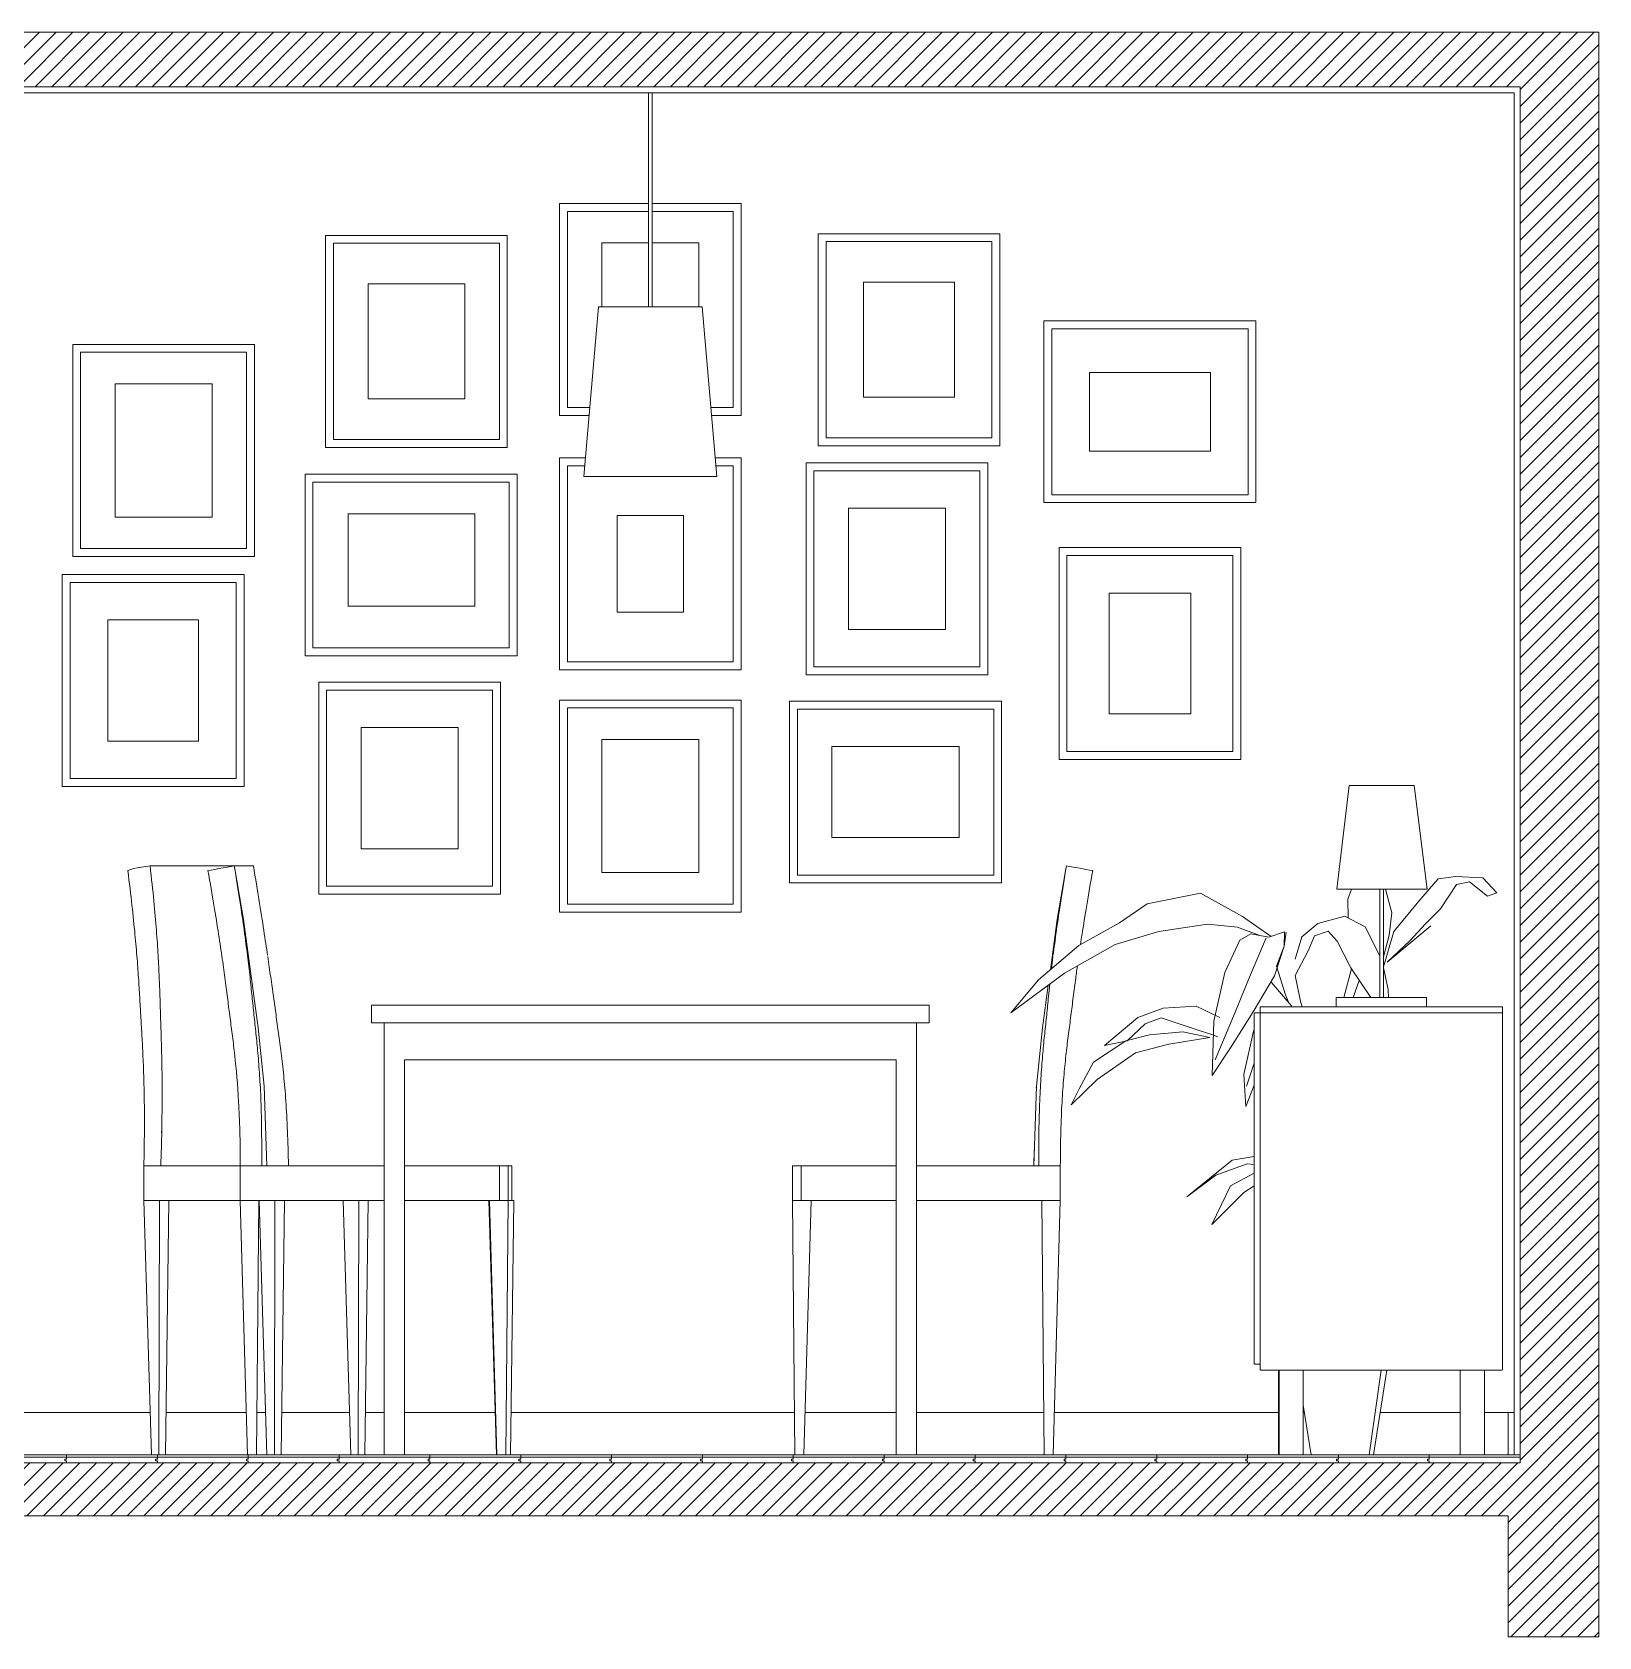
# Model space of a CAD drawing. Header units: centimetres. Extents: x -16179 to 12840, y -10704 to 3856.
# Drawn here: x -498.7 to -240, y 1248.6 to 1513.6 of the extents above; entities that cross this region are included whole.
import ezdxf

# ---------------------------------------------------------------- set-up
doc = ezdxf.new("R2010")
doc.units = ezdxf.units.CM
doc.header["$MEASUREMENT"] = 0
for name, color, linetype, lineweight in [('A-ELEV-MBE1_Num_Penna__14_Num_Penna__11_Num_Penna__9_Num_Penna__9_Num_Penna__9_Num_Penna__9_Num_Penna__9_Num_Penna__9_Num_Penna__10_Num_Penna__5', 5, 'Continuous', 18), ('A-ELEV-MBE1_Num_Penna__1_Num_Penna__4_Num_Penna__4_Num_Penna__4_Num_Penna__4_Num_Penna__4_Num_Penna__4_Num_Penna__4_Num_Penna__4_Num_Penna__4', 4, 'Continuous', 18), ('A-ELEV-MBE1_Num_Penna__7_Num_Penna__7_Num_Penna__7_Num_Penna__7_Num_Penna__7_Num_Penna__7_Num_Penna__7_Num_Penna__7_Num_Penna__7_Num_Penna__2', 2, 'Continuous', 18), ('A-ELEV-MBE1_Num_Penna__7_Num_Penna__7_Num_Penna__7_Num_Penna__7_Num_Penna__7_Num_Penna__7_Num_Penna__7_Num_Penna__7_Num_Penna__7_Num_Penna__7_Num_Penna__255', 255, 'Continuous', 18), ('A-FURN_Num_Penna__8_Num_Penna__8_Num_Penna__8_Num_Penna__8_Num_Penna__8_Num_Penna__8_Num_Penna__8_Num_Penna__8_Num_Penna__8_Num_Penna__6', 6, 'Continuous', 18), ('A-FURN_Num_Penna__8_Num_Penna__8_Num_Penna__8_Num_Penna__8_Num_Penna__8_Num_Penna__8_Num_Penna__8_Num_Penna__8_Num_Penna__8_Num_Penna__8_Num_Penna__253', 253, 'Continuous', 18), ('G-PLANOTM_Num_Penna__6_Num_Penna__6_Num_Penna__6', 6, 'Continuous', 18), ('IKE120015-t1_Num_Penna__251_Num_Penna__251', 251, 'Continuous', 18), ('IKE120015-t1_Num_Penna__251_Num_Penna__251_Num_Penna__251_Num_Penna__251_Num_Penna__251_Num_Penna__251_Num_Penna__251_Num_Penna__251_Num_Penna__251_Num_Penna__251_Num_Penna__253', 253, 'Continuous', 18), ('IKE120015-t1_Num_Penna__251_Num_Penna__251_Num_Penna__251_Num_Penna__251_Num_Penna__251_Num_Penna__251_Num_Penna__251_Num_Penna__251_Num_Penna__251_Num_Penna__251_Num_Penna__254', 254, 'Continuous', 18)]:
    doc.layers.add(name, color=color, linetype=linetype, lineweight=lineweight)
doc.layers.add('PIANTE_Num_Penna__5_Num_Penna__9_Num_Penna__10', color=7, linetype='Continuous', lineweight=18, true_color=0x136734)

msp = doc.modelspace()

# ---------------------------------------------------------------- hatches: boundary and pattern name
at = {"layer": 'A-ELEV-MBE1_Num_Penna__7_Num_Penna__7_Num_Penna__7_Num_Penna__7_Num_Penna__7_Num_Penna__7_Num_Penna__7_Num_Penna__7_Num_Penna__7_Num_Penna__2', "linetype": 'Continuous', "lineweight": 18}
h = msp.add_hatch(dxfattribs=at)
h.set_pattern_fill('ANSI31', color=2, scale=100, style=0, pattern_type=2)
h.set_pattern_definition([(45, (-2294.1128, 365.6493), (-1.3801623, 1.3801623), [])])
h.paths.add_polyline_path([(-738.96, 1268.58), (-554.04, 1268.58), (-554.04, 1248.58), (-540.04, 1248.58), (-540.04, 1268.58), (-255.04, 1268.58), (-255.04, 1248.58), (-240.04, 1248.58), (-240.04, 1513.58), (-738.95, 1513.6), (-738.95, 1504.58), (-253.04, 1504.58), (-253.04, 1277.35), (-738.96, 1277.35)])

# ---------------------------------------------------------------- linework, layer by layer
at = {"layer": 'A-ELEV-MBE1_Num_Penna__14_Num_Penna__11_Num_Penna__9_Num_Penna__9_Num_Penna__9_Num_Penna__9_Num_Penna__9_Num_Penna__9_Num_Penna__10_Num_Penna__5', "color": 5, "linetype": 'Continuous', "lineweight": 18}
for p, q in [((-633.46, 1285.65), (-479.23, 1285.65)), ((-476.61, 1285.65), (-463.35, 1285.65)), ((-461.61, 1285.65), (-460.15, 1285.65)), ((-457.53, 1285.65), (-446.32, 1285.65)), ((-443.7, 1285.65), (-440.57, 1285.65)), ((-437.24, 1285.65), (-422.25, 1285.65)), ((-419.63, 1285.65), (-372.84, 1285.65)), ((-371.1, 1285.65), (-356.06, 1285.65)), ((-352.73, 1285.65), (-331.69, 1285.65)), ((-329.95, 1285.65), (-292.96, 1285.65)), ((-288.85, 1285.65), (-288.65, 1285.65)), ((-276.17, 1285.65), (-262.94, 1285.65)), ((-258.94, 1285.65), (-254.04, 1285.65)), ((-255.04, 1285.65), (-255.04, 1278.65)), ((-493.04, 1278.65), (-508.04, 1278.65)), ((-493.04, 1278.25), (-508.04, 1278.25)), ((-493.34, 1277.95), (-493.34, 1277.65)), ((-493.04, 1277.95), (-493.34, 1277.95)), ((-493.04, 1277.95), (-493.34, 1277.95)), ((-493.34, 1277.95), (-493.34, 1277.65)), ((-493.04, 1277.65), (-493.34, 1277.65)), ((-493.04, 1277.65), (-493.34, 1277.65)), ((-478.04, 1278.65), (-493.04, 1278.65)), ((-493.04, 1278.65), (-493.04, 1277.95)), ((-493.04, 1278.65), (-493.04, 1277.95)), ((-478.04, 1278.25), (-493.04, 1278.25)), ((-493.04, 1277.65), (-493.04, 1277.35)), ((-493.04, 1277.65), (-493.04, 1277.35)), ((-478.34, 1277.95), (-478.34, 1277.65)), ((-478.04, 1277.95), (-478.34, 1277.95)), ((-478.04, 1277.95), (-478.34, 1277.95)), ((-478.34, 1277.95), (-478.34, 1277.65)), ((-478.04, 1277.65), (-478.34, 1277.65)), ((-478.04, 1277.65), (-478.34, 1277.65)), ((-463.04, 1278.65), (-478.04, 1278.65)), ((-478.04, 1278.65), (-478.04, 1277.95)), ((-478.04, 1278.65), (-478.04, 1277.95)), ((-463.04, 1278.25), (-478.04, 1278.25)), ((-478.04, 1277.65), (-478.04, 1277.35)), ((-478.04, 1277.65), (-478.04, 1277.35)), ((-463.34, 1277.95), (-463.34, 1277.65)), ((-463.04, 1277.95), (-463.34, 1277.95)), ((-463.04, 1277.95), (-463.34, 1277.95)), ((-463.34, 1277.95), (-463.34, 1277.65)), ((-463.04, 1277.65), (-463.34, 1277.65)), ((-463.04, 1277.65), (-463.34, 1277.65)), ((-448.04, 1278.65), (-463.04, 1278.65)), ((-463.04, 1278.65), (-463.04, 1277.95)), ((-463.04, 1278.65), (-463.04, 1277.95)), ((-448.04, 1278.25), (-463.04, 1278.25)), ((-463.04, 1277.65), (-463.04, 1277.35)), ((-463.04, 1277.65), (-463.04, 1277.35)), ((-448.34, 1277.95), (-448.34, 1277.65)), ((-448.04, 1277.95), (-448.34, 1277.95)), ((-448.04, 1277.95), (-448.34, 1277.95)), ((-448.34, 1277.95), (-448.34, 1277.65)), ((-448.04, 1277.65), (-448.34, 1277.65)), ((-448.04, 1277.65), (-448.34, 1277.65)), ((-433.04, 1278.65), (-448.04, 1278.65)), ((-448.04, 1278.65), (-448.04, 1277.95)), ((-448.04, 1278.65), (-448.04, 1277.95)), ((-433.04, 1278.25), (-448.04, 1278.25)), ((-448.04, 1277.65), (-448.04, 1277.35)), ((-448.04, 1277.65), (-448.04, 1277.35)), ((-433.34, 1277.95), (-433.34, 1277.65)), ((-433.04, 1277.95), (-433.34, 1277.95)), ((-433.04, 1277.95), (-433.34, 1277.95)), ((-433.34, 1277.95), (-433.34, 1277.65)), ((-433.04, 1277.65), (-433.34, 1277.65)), ((-433.04, 1277.65), (-433.34, 1277.65)), ((-418.04, 1278.65), (-433.04, 1278.65)), ((-433.04, 1278.65), (-433.04, 1277.95)), ((-433.04, 1278.65), (-433.04, 1277.95)), ((-418.04, 1278.25), (-433.04, 1278.25)), ((-433.04, 1277.65), (-433.04, 1277.35)), ((-433.04, 1277.65), (-433.04, 1277.35)), ((-418.34, 1277.95), (-418.34, 1277.65)), ((-418.04, 1277.95), (-418.34, 1277.95)), ((-418.04, 1277.95), (-418.34, 1277.95)), ((-418.34, 1277.95), (-418.34, 1277.65)), ((-418.04, 1277.65), (-418.34, 1277.65)), ((-418.04, 1277.65), (-418.34, 1277.65)), ((-403.04, 1278.65), (-418.04, 1278.65)), ((-418.04, 1278.65), (-418.04, 1277.95)), ((-418.04, 1278.65), (-418.04, 1277.95)), ((-403.04, 1278.25), (-418.04, 1278.25)), ((-418.04, 1277.65), (-418.04, 1277.35)), ((-418.04, 1277.65), (-418.04, 1277.35)), ((-403.34, 1277.95), (-403.34, 1277.65)), ((-403.04, 1277.95), (-403.34, 1277.95)), ((-403.04, 1277.95), (-403.34, 1277.95)), ((-403.34, 1277.95), (-403.34, 1277.65)), ((-403.04, 1277.65), (-403.34, 1277.65)), ((-403.04, 1277.65), (-403.34, 1277.65)), ((-388.04, 1278.65), (-403.04, 1278.65)), ((-403.04, 1278.65), (-403.04, 1277.95)), ((-403.04, 1278.65), (-403.04, 1277.95)), ((-388.04, 1278.25), (-403.04, 1278.25)), ((-403.04, 1277.65), (-403.04, 1277.35)), ((-403.04, 1277.65), (-403.04, 1277.35)), ((-388.34, 1277.95), (-388.34, 1277.65)), ((-388.04, 1277.95), (-388.34, 1277.95)), ((-388.04, 1277.95), (-388.34, 1277.95)), ((-388.34, 1277.95), (-388.34, 1277.65)), ((-388.04, 1277.65), (-388.34, 1277.65)), ((-388.04, 1277.65), (-388.34, 1277.65)), ((-373.04, 1278.65), (-388.04, 1278.65)), ((-388.04, 1278.65), (-388.04, 1277.95)), ((-388.04, 1278.65), (-388.04, 1277.95)), ((-373.04, 1278.25), (-388.04, 1278.25)), ((-388.04, 1277.65), (-388.04, 1277.35)), ((-388.04, 1277.65), (-388.04, 1277.35)), ((-373.34, 1277.95), (-373.34, 1277.65)), ((-373.04, 1277.95), (-373.34, 1277.95)), ((-373.04, 1277.95), (-373.34, 1277.95)), ((-373.34, 1277.95), (-373.34, 1277.65)), ((-373.04, 1277.65), (-373.34, 1277.65)), ((-373.04, 1277.65), (-373.34, 1277.65)), ((-358.04, 1278.65), (-373.04, 1278.65)), ((-373.04, 1278.65), (-373.04, 1277.95)), ((-373.04, 1278.65), (-373.04, 1277.95)), ((-358.04, 1278.25), (-373.04, 1278.25)), ((-373.04, 1277.65), (-373.04, 1277.35)), ((-373.04, 1277.65), (-373.04, 1277.35)), ((-358.34, 1277.95), (-358.34, 1277.65)), ((-358.04, 1277.95), (-358.34, 1277.95)), ((-358.04, 1277.95), (-358.34, 1277.95)), ((-358.34, 1277.95), (-358.34, 1277.65)), ((-358.04, 1277.65), (-358.34, 1277.65)), ((-358.04, 1277.65), (-358.34, 1277.65)), ((-343.04, 1278.65), (-358.04, 1278.65)), ((-358.04, 1278.65), (-358.04, 1277.95)), ((-358.04, 1278.65), (-358.04, 1277.95)), ((-343.04, 1278.25), (-358.04, 1278.25)), ((-358.04, 1277.65), (-358.04, 1277.35)), ((-358.04, 1277.65), (-358.04, 1277.35)), ((-343.34, 1277.95), (-343.34, 1277.65)), ((-343.04, 1277.95), (-343.34, 1277.95)), ((-343.04, 1277.95), (-343.34, 1277.95)), ((-343.34, 1277.95), (-343.34, 1277.65)), ((-343.04, 1277.65), (-343.34, 1277.65)), ((-343.04, 1277.65), (-343.34, 1277.65)), ((-328.04, 1278.65), (-343.04, 1278.65)), ((-343.04, 1278.65), (-343.04, 1277.95)), ((-343.04, 1278.65), (-343.04, 1277.95)), ((-328.04, 1278.25), (-343.04, 1278.25)), ((-343.04, 1277.65), (-343.04, 1277.35)), ((-343.04, 1277.65), (-343.04, 1277.35)), ((-328.34, 1277.95), (-328.34, 1277.65)), ((-328.04, 1277.95), (-328.34, 1277.95)), ((-328.04, 1277.95), (-328.34, 1277.95)), ((-328.34, 1277.95), (-328.34, 1277.65)), ((-328.04, 1277.65), (-328.34, 1277.65)), ((-328.04, 1277.65), (-328.34, 1277.65)), ((-313.04, 1278.65), (-328.04, 1278.65)), ((-328.04, 1278.65), (-328.04, 1277.95)), ((-328.04, 1278.65), (-328.04, 1277.95)), ((-313.04, 1278.25), (-328.04, 1278.25)), ((-328.04, 1277.65), (-328.04, 1277.35)), ((-328.04, 1277.65), (-328.04, 1277.35)), ((-313.34, 1277.95), (-313.34, 1277.65)), ((-313.04, 1277.95), (-313.34, 1277.95)), ((-313.04, 1277.95), (-313.34, 1277.95)), ((-313.34, 1277.95), (-313.34, 1277.65)), ((-313.04, 1277.65), (-313.34, 1277.65)), ((-313.04, 1277.65), (-313.34, 1277.65)), ((-298.04, 1278.65), (-313.04, 1278.65)), ((-313.04, 1278.65), (-313.04, 1277.95)), ((-313.04, 1278.65), (-313.04, 1277.95)), ((-298.04, 1278.25), (-313.04, 1278.25)), ((-313.04, 1277.65), (-313.04, 1277.35)), ((-313.04, 1277.65), (-313.04, 1277.35)), ((-298.34, 1277.95), (-298.34, 1277.65)), ((-298.04, 1277.95), (-298.34, 1277.95)), ((-298.04, 1277.95), (-298.34, 1277.95)), ((-298.34, 1277.95), (-298.34, 1277.65)), ((-298.04, 1277.65), (-298.34, 1277.65)), ((-298.04, 1277.65), (-298.34, 1277.65)), ((-283.04, 1278.65), (-298.04, 1278.65)), ((-298.04, 1278.65), (-298.04, 1277.95)), ((-298.04, 1278.65), (-298.04, 1277.95)), ((-283.04, 1278.25), (-298.04, 1278.25)), ((-298.04, 1277.65), (-298.04, 1277.35)), ((-298.04, 1277.65), (-298.04, 1277.35)), ((-283.34, 1277.95), (-283.34, 1277.65)), ((-283.04, 1277.95), (-283.34, 1277.95)), ((-283.04, 1277.95), (-283.34, 1277.95)), ((-283.34, 1277.95), (-283.34, 1277.65)), ((-283.04, 1277.65), (-283.34, 1277.65)), ((-283.04, 1277.65), (-283.34, 1277.65)), ((-268.04, 1278.65), (-283.04, 1278.65)), ((-283.04, 1278.65), (-283.04, 1277.95)), ((-268.04, 1278.25), (-283.04, 1278.25)), ((-283.04, 1277.65), (-283.04, 1277.35)), ((-268.34, 1277.95), (-268.34, 1277.65)), ((-268.04, 1277.95), (-268.34, 1277.95)), ((-268.04, 1277.95), (-268.34, 1277.95)), ((-268.34, 1277.95), (-268.34, 1277.65)), ((-268.04, 1277.65), (-268.34, 1277.65)), ((-268.04, 1277.65), (-268.34, 1277.65)), ((-253.04, 1278.65), (-268.04, 1278.65)), ((-268.04, 1278.65), (-268.04, 1277.95)), ((-268.04, 1278.65), (-268.04, 1277.95)), ((-253.04, 1278.25), (-268.04, 1278.25)), ((-268.04, 1277.65), (-268.04, 1277.35)), ((-268.04, 1277.65), (-268.04, 1277.35)), ((-493.04, 1277.35), (-508.04, 1277.35)), ((-478.04, 1277.35), (-493.04, 1277.35)), ((-463.04, 1277.35), (-478.04, 1277.35)), ((-448.04, 1277.35), (-463.04, 1277.35)), ((-433.04, 1277.35), (-448.04, 1277.35)), ((-418.04, 1277.35), (-433.04, 1277.35)), ((-403.04, 1277.35), (-418.04, 1277.35)), ((-388.04, 1277.35), (-403.04, 1277.35)), ((-373.04, 1277.35), (-388.04, 1277.35)), ((-358.04, 1277.35), (-373.04, 1277.35)), ((-343.04, 1277.35), (-358.04, 1277.35)), ((-328.04, 1277.35), (-343.04, 1277.35)), ((-313.04, 1277.35), (-328.04, 1277.35)), ((-298.04, 1277.35), (-313.04, 1277.35)), ((-283.04, 1277.35), (-298.04, 1277.35)), ((-268.04, 1277.35), (-283.04, 1277.35)), ((-253.04, 1277.35), (-268.04, 1277.35))]:
    msp.add_line(p, q, dxfattribs=at)
at = {"layer": 'A-ELEV-MBE1_Num_Penna__14_Num_Penna__11_Num_Penna__9_Num_Penna__9_Num_Penna__9_Num_Penna__9_Num_Penna__9_Num_Penna__9_Num_Penna__10_Num_Penna__5', "color": 5, "linetype": 'Continuous', "lineweight": 18, "flags": 128}
for points in [[(-275.59, 1359.24), (-273.9, 1365.07), (-269.79, 1370.09), (-266.59, 1373.76), (-263.65, 1374.15), (-259.18, 1373.96), (-256.89, 1371.48), (-258.46, 1370.88), (-261.38, 1373.25), (-263.55, 1372.81), (-266.17, 1368.81), (-268.65, 1366.34), (-271.19, 1363.61), (-274.99, 1360.02), (-267.8, 1366.02)], [(-294.17, 1364.24), (-298.89, 1367.57), (-305.83, 1371.41), (-314.63, 1369.65), (-319.18, 1366.48), (-325.93, 1362.74), (-332.54, 1357.09), (-337.15, 1351.63), (-328.27, 1358.17), (-319.89, 1362.94), (-312.7, 1365.08), (-304.64, 1366.3), (-299.69, 1365.81), (-296.02, 1364.4)], [(-281.41, 1367.31), (-281.47, 1370.39), (-280.9, 1372.05)], [(-275.29, 1372.05), (-274.22, 1368.16), (-274.66, 1364.46), (-275.59, 1360.87)], [(-290.2, 1360.5), (-289.09, 1364.21), (-286.44, 1366.37), (-282, 1367.62), (-278.61, 1365.83), (-276.22, 1361.03)], [(-291.26, 1353.31), (-291.78, 1354.6), (-293.28, 1359.37), (-291.99, 1362.65), (-291.96, 1365), (-294.53, 1364.12), (-297.49, 1364.67), (-299.32, 1363.63), (-301.82, 1358.29), (-303.62, 1350.27), (-303.88, 1341.3), (-300.86, 1345.88), (-297.1, 1351.82), (-293.58, 1357.76), (-291.99, 1362.65), (-291.69, 1364.94)], [(-277.72, 1354.17), (-281.02, 1359.08), (-283.27, 1363.47), (-284.74, 1365.13), (-286.98, 1364.35), (-288.04, 1361.88), (-290.16, 1357.82), (-289.31, 1353.56), (-289.05, 1352.65)], [(-294.96, 1364.04), (-297.71, 1357.52), (-300.12, 1351.77), (-303.42, 1343.89)], [(-282.13, 1354.17), (-280.89, 1358.89)], [(-280.59, 1354.17), (-279.62, 1357)], [(-275.59, 1359.08), (-274.84, 1355.49), (-274.78, 1354.17)], [(-302.63, 1350.89), (-306.52, 1352.76), (-311.98, 1352.4), (-316.15, 1350.89), (-321.69, 1346.26), (-317.93, 1347), (-314.96, 1349.83), (-312.29, 1350.79), (-307.03, 1349.04), (-303.82, 1348.01), (-302.98, 1347.69)], [(-296.95, 1339.67), (-298.34, 1336.19), (-298.68, 1341.46), (-297.05, 1348.63), (-296.95, 1348.76)], [(-296.95, 1343.34), (-298.23, 1339.55)], [(-296.95, 1326.62), (-298.09, 1326.69), (-303.26, 1324.85), (-308.06, 1321.25), (-300.61, 1327.32), (-296.95, 1327.93)], [(-296.95, 1323.1), (-298.68, 1321.98), (-303.96, 1316.69), (-300.88, 1323.05), (-296.95, 1325.16)]]:
    msp.add_lwpolyline(points, dxfattribs=at)
msp.add_lwpolyline([(-304.25, 1347.57), (-308.73, 1348.5), (-314.26, 1348), (-318.17, 1347), (-323.48, 1343.48), (-325.85, 1339.07), (-327.15, 1336.43), (-322.86, 1340.63), (-316.56, 1345.01), (-311.04, 1346.45)], close=True, dxfattribs=at)
at = {"layer": 'A-ELEV-MBE1_Num_Penna__1_Num_Penna__4_Num_Penna__4_Num_Penna__4_Num_Penna__4_Num_Penna__4_Num_Penna__4_Num_Penna__4_Num_Penna__4_Num_Penna__4', "color": 4, "linetype": 'Continuous', "lineweight": 18}
for p, q in [((-283.04, 1278.65), (-283.04, 1277.95)), ((-283.04, 1277.65), (-283.04, 1277.35)), ((-253.04, 1278.65), (-253.04, 1277.95)), ((-253.04, 1277.65), (-253.04, 1277.35))]:
    msp.add_line(p, q, dxfattribs=at)
at = {"layer": 'A-ELEV-MBE1_Num_Penna__7_Num_Penna__7_Num_Penna__7_Num_Penna__7_Num_Penna__7_Num_Penna__7_Num_Penna__7_Num_Penna__7_Num_Penna__7_Num_Penna__7_Num_Penna__255', "color": 255, "linetype": 'Continuous', "lineweight": 18}
for p, q in [((-738.96, 1513.6), (-240.04, 1513.58)), ((-240.04, 1513.58), (-240.04, 1478.58)), ((-253.04, 1504.58), (-738.96, 1504.58)), ((-253.04, 1504.58), (-253.04, 1277.35)), ((-540.04, 1268.58), (-255.04, 1268.58))]:
    msp.add_line(p, q, dxfattribs=at)
at = {"layer": 'A-ELEV-MBE1_Num_Penna__7_Num_Penna__7_Num_Penna__7_Num_Penna__7_Num_Penna__7_Num_Penna__7_Num_Penna__7_Num_Penna__7_Num_Penna__7_Num_Penna__7_Num_Penna__255', "color": 255, "linetype": 'Continuous', "lineweight": 18, "flags": 128}
msp.add_lwpolyline([(-255.04, 1268.58), (-255.04, 1248.58), (-240.04, 1248.58), (-240.04, 1478.58)], dxfattribs=at)
at = {"layer": 'A-FURN_Num_Penna__8_Num_Penna__8_Num_Penna__8_Num_Penna__8_Num_Penna__8_Num_Penna__8_Num_Penna__8_Num_Penna__8_Num_Penna__8_Num_Penna__6', "color": 6, "linetype": 'Continuous', "lineweight": 18}
for p, q in [((-254.04, 1503.58), (-554.04, 1503.58)), ((-254.04, 1503.58), (-254.04, 1278.65)), ((-481.9, 1375.45), (-481.31, 1375.58)), ((-481.31, 1375.58), (-480.64, 1375.7)), ((-480.64, 1375.7), (-479.93, 1375.81)), ((-479.93, 1375.81), (-479.23, 1375.9)), ((-479.23, 1375.9), (-462.18, 1375.9)), ((-467.17, 1375.58), (-466.48, 1375.7)), ((-466.48, 1375.7), (-465.86, 1375.81)), ((-465.86, 1375.81), (-465.34, 1375.9)), ((-327.95, 1375.9), (-327.43, 1375.81)), ((-325.43, 1375.45), (-324.75, 1375.33)), ((-324.75, 1375.33), (-324.13, 1375.22)), ((-442.68, 1352.89), (-350.62, 1352.89)), ((-442.68, 1350), (-442.68, 1352.89)), ((-296.05, 1351.65), (-296.85, 1351.65)), ((-295.95, 1351.75), (-295.95, 1352.55)), ((-295.85, 1352.65), (-256.05, 1352.65)), ((-295.85, 1351.65), (-256.05, 1351.65)), ((-255.95, 1352.55), (-255.95, 1351.75)), ((-350.62, 1350), (-442.68, 1350)), ((-440.57, 1278.65), (-440.57, 1350)), ((-352.73, 1278.65), (-352.73, 1350)), ((-296.95, 1293.75), (-296.95, 1351.55)), ((-295.95, 1292.75), (-295.95, 1351.55)), ((-255.95, 1351.55), (-255.95, 1292.75)), ((-437.24, 1343.89), (-356.06, 1343.89)), ((-437.24, 1343.89), (-437.24, 1278.65)), ((-356.06, 1278.65), (-356.06, 1343.89)), ((-480.26, 1326.35), (-477.47, 1326.35)), ((-480.26, 1326.35), (-480.26, 1320.65)), ((-477.47, 1326.35), (-464.34, 1326.35)), ((-464.34, 1320.65), (-464.34, 1326.37)), ((-464.34, 1326.35), (-463.79, 1326.35)), ((-463.79, 1326.35), (-461.94, 1326.35)), ((-461.94, 1326.35), (-440.57, 1326.35)), ((-437.24, 1326.35), (-421.55, 1326.35)), ((-421.55, 1326.35), (-421.25, 1326.35)), ((-421.55, 1326.35), (-421.55, 1320.65)), ((-421.25, 1326.35), (-420.95, 1326.35)), ((-420.95, 1326.35), (-420.69, 1326.35)), ((-420.69, 1326.35), (-420.46, 1326.35)), ((-420.46, 1326.35), (-420.29, 1326.35)), ((-420.29, 1326.35), (-420.18, 1326.35)), ((-420.18, 1326.35), (-420.14, 1326.35)), ((-420.14, 1320.65), (-420.14, 1326.35)), ((-420.14, 1326.35), (-419.7, 1326.35)), ((-419.7, 1326.35), (-419.57, 1326.35)), ((-419.57, 1326.35), (-419.51, 1326.35)), ((-419.51, 1320.65), (-419.51, 1326.35)), ((-373.16, 1326.35), (-373.16, 1320.65)), ((-373.16, 1326.35), (-373.12, 1326.35)), ((-373.12, 1326.35), (-373.01, 1326.35)), ((-373.01, 1326.35), (-372.84, 1326.35)), ((-372.84, 1326.35), (-372.61, 1326.35)), ((-372.61, 1326.35), (-372.34, 1326.35)), ((-372.34, 1326.35), (-372.05, 1326.35)), ((-372.05, 1326.35), (-371.75, 1326.35)), ((-371.75, 1326.35), (-356.06, 1326.35)), ((-371.75, 1320.65), (-371.75, 1326.35)), ((-352.73, 1326.35), (-331.22, 1326.35)), ((-331.22, 1326.35), (-328.96, 1326.35)), ((-328.96, 1326.37), (-328.96, 1320.65)), ((-464.34, 1320.65), (-480.26, 1320.65)), ((-480.26, 1320.65), (-479.03, 1278.65)), ((-477.69, 1320.65), (-477.77, 1278.65)), ((-476.12, 1320.65), (-476.71, 1278.65)), ((-440.57, 1320.65), (-464.34, 1320.65)), ((-464.34, 1320.65), (-463.15, 1278.65)), ((-461.3, 1320.65), (-461.67, 1278.65)), ((-461.21, 1320.65), (-459.94, 1278.65)), ((-458.69, 1278.65), (-458.64, 1320.65)), ((-457.62, 1278.65), (-457.07, 1320.65)), ((-447.35, 1320.65), (-446.11, 1278.65)), ((-444.77, 1320.65), (-444.86, 1278.65)), ((-443.21, 1320.65), (-443.79, 1278.65)), ((-423.18, 1320.65), (-437.24, 1320.65)), ((-423.31, 1320.65), (-422.04, 1278.65)), ((-421.55, 1320.65), (-423.18, 1320.65)), ((-423.18, 1320.65), (-422, 1278.65)), ((-421.25, 1320.65), (-421.55, 1320.65)), ((-420.95, 1320.65), (-421.25, 1320.65)), ((-420.69, 1320.65), (-420.95, 1320.65)), ((-420.69, 1320.65), (-420.14, 1320.65)), ((-420.14, 1320.65), (-420.52, 1278.65)), ((-419.7, 1320.65), (-420.14, 1320.65)), ((-420.14, 1320.65), (-419.7, 1320.65)), ((-419.72, 1278.65), (-419.17, 1320.65)), ((-419.7, 1320.65), (-419.17, 1320.65)), ((-373.16, 1320.65), (-372.61, 1320.65)), ((-372.78, 1278.65), (-373.16, 1320.65)), ((-372.34, 1320.65), (-372.61, 1320.65)), ((-372.05, 1320.65), (-372.34, 1320.65)), ((-371.75, 1320.65), (-372.05, 1320.65)), ((-370.12, 1320.65), (-371.75, 1320.65)), ((-371.3, 1278.65), (-370.11, 1320.65)), ((-356.06, 1320.65), (-370.11, 1320.65)), ((-328.96, 1320.65), (-352.73, 1320.65)), ((-331.63, 1278.65), (-332, 1320.65)), ((-330.14, 1278.65), (-328.96, 1320.65)), ((-296.85, 1293.65), (-296.85, 1293.65)), ((-296.05, 1293.65), (-296.85, 1293.65)), ((-296.05, 1293.65), (-296.05, 1293.65)), ((-295.95, 1292.75), (-295.95, 1293.55)), ((-295.85, 1292.65), (-295.85, 1292.65)), ((-256.05, 1292.65), (-295.85, 1292.65)), ((-295.85, 1292.65), (-295.85, 1292.65)), ((-295.85, 1292.65), (-295.85, 1292.65)), ((-292.96, 1278.65), (-292.96, 1292.65)), ((-292.85, 1278.65), (-292.85, 1292.65)), ((-288.85, 1292.65), (-288.85, 1278.65)), ((-262.94, 1278.65), (-262.94, 1292.65)), ((-258.94, 1292.65), (-258.94, 1278.65)), ((-256.85, 1292.65), (-256.85, 1292.65))]:
    msp.add_line(p, q, dxfattribs=at)
at = {"layer": 'A-FURN_Num_Penna__8_Num_Penna__8_Num_Penna__8_Num_Penna__8_Num_Penna__8_Num_Penna__8_Num_Penna__8_Num_Penna__8_Num_Penna__8_Num_Penna__6', "color": 6, "linetype": 'Continuous', "lineweight": 18, "flags": 128}
for points in [[(-482.39, 1375.33), (-481.9, 1375.45)], [(-468.55, 1375.33), (-467.87, 1375.45)], [(-467.87, 1375.45), (-467.17, 1375.58)], [(-459.94, 1326.35), (-460.38, 1339.55), (-461.38, 1349.16), (-463.84, 1367.05), (-465.2, 1375.08), (-465.34, 1375.9)], [(-330.6, 1358.75), (-329.46, 1367.05), (-328.1, 1375.08), (-327.95, 1375.9)], [(-329.12, 1369.02), (-328.1, 1375.08), (-327.95, 1375.9)], [(-327.43, 1375.81), (-326.81, 1375.7)], [(-326.81, 1375.7), (-326.13, 1375.58), (-325.43, 1375.45)], [(-482.91, 1375.13), (-482.73, 1375.22), (-482.39, 1375.33)], [(-469.69, 1375.13), (-469.17, 1375.22)], [(-469.17, 1375.22), (-468.55, 1375.33)], [(-324.13, 1375.22), (-323.61, 1375.13)], [(-333.35, 1326.35), (-332.92, 1339.55), (-331.92, 1349.16), (-330.95, 1356.19)]]:
    msp.add_lwpolyline(points, dxfattribs=at)
at = {"layer": 'A-FURN_Num_Penna__8_Num_Penna__8_Num_Penna__8_Num_Penna__8_Num_Penna__8_Num_Penna__8_Num_Penna__8_Num_Penna__8_Num_Penna__8_Num_Penna__6', "color": 6, "linetype": 'Continuous', "lineweight": 18}
for centre, radius, start, end in [((-296.85, 1351.55), 0.1, 90, 180), ((-296.05, 1351.55), 0.1, 0, 90), ((-295.85, 1352.55), 0.1, 90, 180), ((-295.85, 1351.75), 0.1, 180, 270), ((-295.85, 1351.55), 0.1, 90, 180), ((-256.06, 1352.55), 0.104, 357.8481, 87.8464), ((-256.06, 1351.75), 0.104, 272.1536, 2.1519), ((-256.06, 1351.55), 0.104, 357.8481, 87.8464), ((-296.85, 1293.75), 0.1, 180, 270), ((-296.05, 1293.75), 0.1, 270, 0), ((-295.84, 1292.76), 0.113, 186.2498, 263.7411), ((-256.85, 1292.75), 0.1, 255, 270), ((-256.06, 1292.76), 0.108, 274.0331, 4.0331)]:
    msp.add_arc(centre, radius, start, end, dxfattribs=at)
for points in [[(-479.23, 1375.9), (-479, 1373.8), (-478.79, 1371.89), (-478.62, 1370.13)], [(-465.34, 1375.9), (-464.99, 1373.8), (-464.69, 1371.89), (-464.42, 1370.13)], [(-461.23, 1370.13), (-461.51, 1371.89), (-461.83, 1373.8), (-462.18, 1375.9)], [(-328.88, 1370.13), (-328.61, 1371.89), (-328.3, 1373.8), (-327.95, 1375.9)], [(-478.62, 1370.13), (-478.45, 1368.37), (-478.31, 1366.76), (-478.2, 1365.27)], [(-464.42, 1370.13), (-464.15, 1368.37), (-463.91, 1366.76), (-463.7, 1365.27)], [(-460.47, 1365.27), (-460.7, 1366.76), (-460.98, 1368.54), (-461.28, 1370.38)], [(-329.59, 1365.27), (-329.39, 1366.76), (-329.11, 1368.54), (-328.82, 1370.38)], [(-478.2, 1365.27), (-478.08, 1363.78), (-477.99, 1362.42), (-477.91, 1361.14)], [(-463.7, 1365.27), (-463.5, 1363.78), (-463.32, 1362.42), (-463.16, 1361.14)], [(-459.85, 1361.14), (-460.03, 1362.42), (-460.22, 1363.68), (-460.47, 1365.27)], [(-330.9, 1354.34), (-330.83, 1355), (-330.75, 1355.69), (-330.68, 1356.4)], [(-461.44, 1344.97), (-461.34, 1343.82), (-461.25, 1342.57), (-461.16, 1341.3)], [(-332.14, 1341.3), (-332.05, 1342.61), (-331.96, 1343.82), (-331.85, 1344.97)], [(-461.16, 1341.3), (-461.07, 1340), (-460.98, 1338.7), (-460.94, 1337.07)], [(-332.36, 1337.07), (-332.3, 1338.6), (-332.22, 1340), (-332.14, 1341.3)], [(-477.25, 1337.07), (-477.25, 1335.55), (-477.29, 1333.74), (-477.34, 1331.85)], [(-460.94, 1337.07), (-460.88, 1335.55), (-460.85, 1333.74), (-460.84, 1331.85)], [(-332.49, 1332.11), (-332.47, 1333.9), (-332.42, 1335.55), (-332.36, 1337.07)], [(-480.26, 1326.22), (-480.22, 1328.33), (-480.19, 1330.25), (-480.18, 1332.02)], [(-477.31, 1332.1), (-477.34, 1330.35), (-477.4, 1328.44), (-477.47, 1326.36)], [(-460.84, 1331.85), (-460.78, 1330.35), (-460.78, 1328.44), (-460.79, 1326.36)], [(-332.5, 1326.36), (-332.52, 1328.44), (-332.52, 1330.35), (-332.49, 1332.11)]]:
    msp.add_open_spline(points, degree=3, dxfattribs=at)
for points, knots in [([(-480.18, 1332.02), (-480.17, 1333.78), (-480.17, 1335.4), (-480.19, 1336.88), (-480.23, 1339.86), (-480.31, 1342.33), (-480.41, 1344.57), (-480.47, 1345.69), (-480.52, 1346.74), (-480.58, 1347.77), (-480.64, 1348.81), (-480.7, 1349.81), (-480.76, 1350.81), (-480.82, 1351.82), (-480.87, 1352.82), (-480.93, 1353.85), (-480.99, 1354.87), (-481.05, 1355.93), (-481.12, 1357.03), (-481.2, 1358.14), (-481.28, 1359.31), (-481.38, 1360.57), (-481.48, 1361.82), (-481.59, 1363.17), (-481.73, 1364.63), (-481.87, 1366.1), (-482.04, 1367.69), (-482.23, 1369.43), (-482.43, 1371.17), (-482.65, 1373.06), (-482.91, 1375.13)], [0, 0, 0, 0, 1, 1, 1, 2, 2, 2, 3, 3, 3, 4, 4, 4, 5, 5, 5, 6, 6, 6, 7, 7, 7, 8, 8, 8, 9, 9, 9, 10, 10, 10, 10]), ([(-464.34, 1326.37), (-464.35, 1330.52), (-464.46, 1333.94), (-464.62, 1336.88), (-464.79, 1339.86), (-465.01, 1342.33), (-465.26, 1344.57), (-465.38, 1345.69), (-465.51, 1346.74), (-465.64, 1347.77), (-465.77, 1348.81), (-465.9, 1349.81), (-466.03, 1350.81), (-466.16, 1351.82), (-466.29, 1352.82), (-466.42, 1353.85), (-466.55, 1354.87), (-466.69, 1355.93), (-466.84, 1357.03), (-466.98, 1358.14), (-467.14, 1359.31), (-467.32, 1360.57), (-467.5, 1361.82), (-467.7, 1363.17), (-467.93, 1364.63), (-468.15, 1366.1), (-468.41, 1367.69), (-468.7, 1369.43), (-468.99, 1371.17), (-469.32, 1373.06), (-469.69, 1375.13)], [0, 0, 0, 0, 1, 1, 1, 2, 2, 2, 3, 3, 3, 4, 4, 4, 5, 5, 5, 6, 6, 6, 7, 7, 7, 8, 8, 8, 9, 9, 9, 10, 10, 10, 10]), ([(-323.61, 1375.13), (-324.35, 1370.98), (-324.92, 1367.57), (-325.37, 1364.63), (-325.46, 1364.04), (-325.55, 1363.46), (-325.64, 1362.9)], [0, 0, 0, 0, 1, 1, 1, 2, 2, 2, 2]), ([(-477.91, 1361.14), (-477.84, 1359.86), (-477.78, 1358.68), (-477.73, 1357.55), (-477.68, 1356.43), (-477.65, 1355.37), (-477.61, 1354.33), (-477.58, 1353.3), (-477.55, 1352.3), (-477.52, 1351.3), (-477.49, 1350.3), (-477.46, 1349.29), (-477.42, 1348.24), (-477.39, 1347.2), (-477.35, 1346.12), (-477.33, 1344.97), (-477.3, 1343.81), (-477.28, 1342.58), (-477.26, 1341.3), (-477.24, 1340.02), (-477.23, 1338.71), (-477.25, 1337.07)], [0, 0, 0, 0, 1, 1, 1, 2, 2, 2, 3, 3, 3, 4, 4, 4, 5, 5, 5, 6, 6, 6, 7, 7, 7, 7]), ([(-463.16, 1361.14), (-463.01, 1359.87), (-462.87, 1358.68), (-462.74, 1357.56), (-462.62, 1356.43), (-462.51, 1355.37), (-462.4, 1354.34)], [0, 0, 0, 0, 1, 1, 1, 2, 2, 2, 2]), ([(-456.39, 1326.36), (-456.42, 1328.44), (-456.48, 1330.35), (-456.56, 1332.11), (-456.63, 1333.9), (-456.72, 1335.55), (-456.83, 1337.07), (-456.93, 1338.6), (-457.05, 1340), (-457.18, 1341.3), (-457.31, 1342.61), (-457.44, 1343.82), (-457.58, 1344.97), (-457.72, 1346.12), (-457.87, 1347.2), (-458.01, 1348.25), (-458.16, 1349.29), (-458.31, 1350.3), (-458.45, 1351.3), (-458.59, 1352.3), (-458.73, 1353.29), (-458.88, 1354.34), (-459.02, 1355.38), (-459.18, 1356.47), (-459.33, 1357.56), (-459.48, 1358.64), (-459.63, 1359.72), (-459.81, 1360.95)], [0, 0, 0, 0, 1, 1, 1, 2, 2, 2, 3, 3, 3, 4, 4, 4, 5, 5, 5, 6, 6, 6, 7, 7, 7, 8, 8, 8, 9, 9, 9, 9]), ([(-326.14, 1359.38), (-326.26, 1358.56), (-326.36, 1357.79), (-326.46, 1357.03), (-326.61, 1355.93), (-326.74, 1354.87), (-326.88, 1353.85), (-327.01, 1352.82), (-327.13, 1351.82), (-327.26, 1350.81), (-327.39, 1349.81), (-327.53, 1348.81), (-327.66, 1347.77), (-327.79, 1346.74), (-327.92, 1345.69), (-328.04, 1344.57), (-328.16, 1343.45), (-328.28, 1342.27), (-328.39, 1341), (-328.5, 1339.73), (-328.59, 1338.37), (-328.68, 1336.88), (-328.76, 1335.4), (-328.83, 1333.78), (-328.88, 1332.02), (-328.92, 1330.29), (-328.95, 1328.42), (-328.96, 1326.37)], [0, 0, 0, 0, 1, 1, 1, 2, 2, 2, 3, 3, 3, 4, 4, 4, 5, 5, 5, 6, 6, 6, 7, 7, 7, 8, 8, 8, 9, 9, 9, 9]), ([(-462.4, 1354.34), (-462.29, 1353.31), (-462.19, 1352.31), (-462.09, 1351.3), (-461.98, 1350.3), (-461.87, 1349.29), (-461.76, 1348.25), (-461.65, 1347.2), (-461.54, 1346.13), (-461.44, 1344.97)], [0, 0, 0, 0, 1, 1, 1, 2, 2, 2, 3, 3, 3, 3]), ([(-331.85, 1344.97), (-331.75, 1346.12), (-331.64, 1347.2), (-331.54, 1348.25), (-331.43, 1349.29), (-331.32, 1350.3), (-331.21, 1351.3), (-331.11, 1352.3), (-331.01, 1353.29), (-330.9, 1354.34)], [0, 0, 0, 0, 1, 1, 1, 2, 2, 2, 3, 3, 3, 3])]:
    msp.add_open_spline(points, degree=3, knots=knots, dxfattribs=at)
at = {"layer": 'A-FURN_Num_Penna__8_Num_Penna__8_Num_Penna__8_Num_Penna__8_Num_Penna__8_Num_Penna__8_Num_Penna__8_Num_Penna__8_Num_Penna__8_Num_Penna__8_Num_Penna__253', "color": 253, "linetype": 'Continuous', "lineweight": 18}
for p, q in [((-275.99, 1292.65), (-277.99, 1278.65)), ((-275.05, 1292.65), (-277.28, 1278.65)), ((-288.85, 1286.87), (-287.54, 1278.65))]:
    msp.add_line(p, q, dxfattribs=at)
at = {"layer": 'A-FURN_Num_Penna__8_Num_Penna__8_Num_Penna__8_Num_Penna__8_Num_Penna__8_Num_Penna__8_Num_Penna__8_Num_Penna__8_Num_Penna__8_Num_Penna__8_Num_Penna__253', "color": 253, "linetype": 'Continuous', "lineweight": 18, "flags": 128}
for points in [[(-396.97, 1468.24), (-396.33, 1468.24), (-396.33, 1503.58), (-396.97, 1503.58)], [(-281.29, 1389.16), (-270.52, 1389.16), (-268.37, 1372.05), (-283.31, 1372.05)], [(-276.22, 1372.05), (-275.59, 1372.05), (-275.59, 1354.17), (-276.22, 1354.17)], [(-268.49, 1352.65), (-283.44, 1352.65), (-283.44, 1354.17), (-268.49, 1354.17)]]:
    msp.add_lwpolyline(points, close=True, dxfattribs=at)
msp.add_lwpolyline([(-396.97, 1468.24), (-405.22, 1468.24), (-407.65, 1440.2), (-385.65, 1440.2), (-388.08, 1468.24), (-396.33, 1468.24)], dxfattribs=at)
at = {"layer": 'G-PLANOTM_Num_Penna__6_Num_Penna__6_Num_Penna__6', "color": 6, "linetype": 'Continuous', "lineweight": 18}
for p, q in [((-329.46, 1367.05), (-329.36, 1367.61)), ((-350.62, 1352.89), (-350.62, 1350)), ((-332.93, 1339.31), (-332.92, 1339.55)), ((-333.35, 1326.35), (-333.27, 1328.94)), ((-458.68, 1285.65), (-458.69, 1285.65)), ((-444.84, 1285.65), (-444.86, 1285.65))]:
    msp.add_line(p, q, dxfattribs=at)
for points in [[(-330.13, 1361.14), (-329.98, 1362.42), (-329.82, 1363.68), (-329.59, 1365.27)], [(-330.41, 1358.91), (-330.34, 1359.56), (-330.26, 1360.23), (-330.18, 1360.95)]]:
    msp.add_open_spline(points, degree=3, dxfattribs=at)
at = {"layer": 'IKE120015-t1_Num_Penna__251_Num_Penna__251', "color": 251, "linetype": 'Continuous', "lineweight": 18}
for p, q in [((-256.05, 1352.65), (-256.05, 1352.65)), ((-256.05, 1352.65), (-256.05, 1352.65)), ((-262.35, 1292.65), (-262.36, 1292.65))]:
    msp.add_line(p, q, dxfattribs=at)
at = {"layer": 'IKE120015-t1_Num_Penna__251_Num_Penna__251_Num_Penna__251_Num_Penna__251_Num_Penna__251_Num_Penna__251_Num_Penna__251_Num_Penna__251_Num_Penna__251_Num_Penna__251_Num_Penna__253', "color": 253, "linetype": 'Continuous', "lineweight": 18}
for p, q in [((-404.65, 1478.79), (-396.97, 1478.79)), ((-404.65, 1468.24), (-404.65, 1478.79)), ((-396.33, 1478.79), (-388.65, 1478.79)), ((-388.65, 1478.79), (-388.65, 1468.24)), ((-443.26, 1472.02), (-427.26, 1472.02)), ((-443.26, 1453.02), (-443.26, 1472.02)), ((-427.26, 1472.02), (-427.26, 1453.02)), ((-361.44, 1472.29), (-346.44, 1472.29)), ((-361.44, 1453.29), (-361.44, 1472.29)), ((-346.44, 1472.29), (-346.44, 1453.29)), ((-485.01, 1455.52), (-469.01, 1455.52)), ((-485.01, 1433.52), (-485.01, 1455.52)), ((-469.01, 1455.52), (-469.01, 1433.52)), ((-324.16, 1457.4), (-304.16, 1457.4)), ((-324.16, 1444.4), (-324.16, 1457.4)), ((-304.16, 1457.4), (-304.16, 1444.4)), ((-427.26, 1453.02), (-443.26, 1453.02)), ((-346.44, 1453.29), (-361.44, 1453.29)), ((-304.16, 1444.4), (-324.16, 1444.4)), ((-446.52, 1434.06), (-425.64, 1434.06)), ((-446.52, 1418.77), (-446.52, 1434.06)), ((-425.64, 1434.06), (-425.64, 1418.77)), ((-402.15, 1433.79), (-391.15, 1433.79)), ((-402.15, 1417.79), (-402.15, 1433.79)), ((-391.15, 1433.79), (-391.15, 1417.79)), ((-363.93, 1434.96), (-347.93, 1434.96)), ((-363.93, 1414.96), (-363.93, 1434.96)), ((-347.93, 1434.96), (-347.93, 1414.96)), ((-469.01, 1433.52), (-485.01, 1433.52)), ((-320.9, 1420.96), (-307.42, 1420.96)), ((-320.9, 1401.01), (-320.9, 1420.96)), ((-307.42, 1420.96), (-307.42, 1401.01)), ((-425.64, 1418.77), (-446.52, 1418.77)), ((-486.23, 1416.53), (-471.23, 1416.53)), ((-486.23, 1396.53), (-486.23, 1416.53)), ((-471.23, 1416.53), (-471.23, 1396.53)), ((-391.15, 1417.79), (-402.15, 1417.79)), ((-347.93, 1414.96), (-363.93, 1414.96)), ((-307.42, 1401.01), (-320.9, 1401.01)), ((-444.39, 1378.75), (-444.39, 1398.75)), ((-444.39, 1398.75), (-428.39, 1398.75)), ((-428.39, 1398.75), (-428.39, 1378.75)), ((-404.65, 1396.79), (-388.65, 1396.79)), ((-404.65, 1374.79), (-404.65, 1396.79)), ((-388.65, 1396.79), (-388.65, 1374.79)), ((-471.23, 1396.53), (-486.23, 1396.53)), ((-366.66, 1395.6), (-345.66, 1395.6)), ((-366.66, 1380.6), (-366.66, 1395.6)), ((-345.66, 1395.6), (-345.66, 1380.6)), ((-428.39, 1378.75), (-444.39, 1378.75)), ((-345.66, 1380.6), (-366.66, 1380.6)), ((-388.65, 1374.79), (-404.65, 1374.79))]:
    msp.add_line(p, q, dxfattribs=at)
at = {"layer": 'IKE120015-t1_Num_Penna__251_Num_Penna__251_Num_Penna__251_Num_Penna__251_Num_Penna__251_Num_Penna__251_Num_Penna__251_Num_Penna__251_Num_Penna__251_Num_Penna__251_Num_Penna__254', "color": 254, "linetype": 'Continuous', "lineweight": 18}
for p, q in [((-411.65, 1485.29), (-396.97, 1485.29)), ((-411.65, 1485.29), (-411.65, 1450.29)), ((-396.33, 1485.29), (-381.65, 1485.29)), ((-381.65, 1485.29), (-381.65, 1450.29)), ((-410.35, 1483.99), (-396.97, 1483.99)), ((-410.35, 1483.99), (-410.35, 1451.59)), ((-396.33, 1483.99), (-382.95, 1483.99)), ((-382.95, 1483.99), (-382.95, 1451.59)), ((-450.26, 1480.02), (-420.26, 1480.02)), ((-450.26, 1480.02), (-450.26, 1445.02)), ((-420.26, 1480.02), (-420.26, 1445.02)), ((-368.94, 1480.29), (-338.94, 1480.29)), ((-368.94, 1480.29), (-368.94, 1445.29)), ((-367.64, 1478.99), (-340.24, 1478.99)), ((-367.64, 1478.99), (-367.64, 1446.59)), ((-340.24, 1478.99), (-340.24, 1446.59)), ((-338.94, 1480.29), (-338.94, 1445.29)), ((-448.96, 1478.72), (-421.56, 1478.72)), ((-448.96, 1478.72), (-448.96, 1446.32)), ((-421.56, 1478.72), (-421.56, 1446.32)), ((-296.66, 1465.9), (-331.66, 1465.9)), ((-331.66, 1465.9), (-331.66, 1435.9)), ((-296.66, 1465.9), (-296.66, 1435.9)), ((-297.96, 1464.6), (-330.36, 1464.6)), ((-330.36, 1464.6), (-330.36, 1437.2)), ((-297.96, 1464.6), (-297.96, 1437.2)), ((-492.01, 1462.02), (-462.01, 1462.02)), ((-492.01, 1462.02), (-492.01, 1427.02)), ((-490.71, 1460.72), (-463.31, 1460.72)), ((-490.71, 1460.72), (-490.71, 1428.32)), ((-463.31, 1460.72), (-463.31, 1428.32)), ((-462.01, 1462.02), (-462.01, 1427.02)), ((-411.65, 1450.29), (-406.77, 1450.29)), ((-410.35, 1451.59), (-406.66, 1451.59)), ((-386.64, 1451.59), (-382.95, 1451.59)), ((-386.52, 1450.29), (-381.65, 1450.29)), ((-450.26, 1445.02), (-420.26, 1445.02)), ((-448.96, 1446.32), (-421.56, 1446.32)), ((-368.94, 1445.29), (-338.94, 1445.29)), ((-367.64, 1446.59), (-340.24, 1446.59)), ((-411.65, 1443.29), (-407.38, 1443.29)), ((-411.65, 1443.29), (-411.65, 1408.29)), ((-410.35, 1441.99), (-407.49, 1441.99)), ((-410.35, 1441.99), (-410.35, 1409.59)), ((-385.92, 1443.29), (-381.65, 1443.29)), ((-385.8, 1441.99), (-382.95, 1441.99)), ((-382.95, 1441.99), (-382.95, 1409.59)), ((-381.65, 1443.29), (-381.65, 1408.29)), ((-370.93, 1442.46), (-340.93, 1442.46)), ((-370.93, 1442.46), (-370.93, 1407.46)), ((-340.93, 1442.46), (-340.93, 1407.46)), ((-453.66, 1410.6), (-453.66, 1440.6)), ((-453.66, 1440.6), (-418.66, 1440.6)), ((-452.36, 1411.9), (-452.36, 1439.3)), ((-452.36, 1439.3), (-419.96, 1439.3)), ((-419.96, 1411.9), (-419.96, 1439.3)), ((-418.66, 1410.6), (-418.66, 1440.6)), ((-369.63, 1441.16), (-342.23, 1441.16)), ((-369.63, 1441.16), (-369.63, 1408.76)), ((-342.23, 1441.16), (-342.23, 1408.76)), ((-297.96, 1437.2), (-330.36, 1437.2)), ((-296.66, 1435.9), (-331.66, 1435.9)), ((-329.16, 1428.48), (-299.16, 1428.48)), ((-329.16, 1428.48), (-329.16, 1393.48)), ((-299.16, 1428.48), (-299.16, 1393.48)), ((-492.01, 1427.02), (-462.01, 1427.02)), ((-490.71, 1428.32), (-463.31, 1428.32)), ((-327.86, 1427.18), (-300.46, 1427.18)), ((-327.86, 1427.18), (-327.86, 1394.78)), ((-300.46, 1427.18), (-300.46, 1394.78)), ((-463.73, 1424.03), (-493.73, 1424.03)), ((-493.73, 1389.03), (-493.73, 1424.03)), ((-463.73, 1389.03), (-463.73, 1424.03)), ((-465.03, 1422.73), (-492.43, 1422.73)), ((-492.43, 1390.33), (-492.43, 1422.73)), ((-465.03, 1390.33), (-465.03, 1422.73)), ((-453.66, 1410.6), (-418.66, 1410.6)), ((-452.36, 1411.9), (-419.96, 1411.9)), ((-411.65, 1408.29), (-381.65, 1408.29)), ((-410.35, 1409.59), (-382.95, 1409.59)), ((-370.93, 1407.46), (-340.93, 1407.46)), ((-369.63, 1408.76), (-342.23, 1408.76)), ((-451.39, 1371.25), (-451.39, 1406.25)), ((-421.39, 1406.25), (-451.39, 1406.25)), ((-450.09, 1372.55), (-450.09, 1404.95)), ((-422.69, 1404.95), (-450.09, 1404.95)), ((-422.69, 1372.55), (-422.69, 1404.95)), ((-421.39, 1371.25), (-421.39, 1406.25)), ((-411.65, 1403.29), (-381.65, 1403.29)), ((-411.65, 1403.29), (-411.65, 1368.29)), ((-410.35, 1401.99), (-382.95, 1401.99)), ((-410.35, 1401.99), (-410.35, 1369.59)), ((-382.95, 1401.99), (-382.95, 1369.59)), ((-381.65, 1403.29), (-381.65, 1368.29)), ((-338.66, 1403.1), (-373.66, 1403.1)), ((-373.66, 1403.1), (-373.66, 1373.1)), ((-338.66, 1403.1), (-338.66, 1373.1)), ((-339.96, 1401.8), (-372.36, 1401.8)), ((-372.36, 1401.8), (-372.36, 1374.4)), ((-339.96, 1401.8), (-339.96, 1374.4)), ((-327.86, 1394.78), (-300.46, 1394.78)), ((-329.16, 1393.48), (-299.16, 1393.48)), ((-463.73, 1389.03), (-493.73, 1389.03)), ((-465.03, 1390.33), (-492.43, 1390.33)), ((-338.66, 1373.1), (-373.66, 1373.1)), ((-339.96, 1374.4), (-372.36, 1374.4)), ((-421.39, 1371.25), (-451.39, 1371.25)), ((-422.69, 1372.55), (-450.09, 1372.55)), ((-411.65, 1368.29), (-381.65, 1368.29)), ((-410.35, 1369.59), (-382.95, 1369.59))]:
    msp.add_line(p, q, dxfattribs=at)
at = {"layer": 'PIANTE_Num_Penna__5_Num_Penna__9_Num_Penna__10', "color": 116, "linetype": 'Continuous', "lineweight": 18, "true_color": 0x136734, "flags": 128}
for points in [[(-290.74, 1352.65), (-290.81, 1352.77), (-294.07, 1356.67)], [(-277.81, 1354.17), (-277.77, 1354.24)]]:
    msp.add_lwpolyline(points, dxfattribs=at)

doc.saveas('drawing.dxf')
